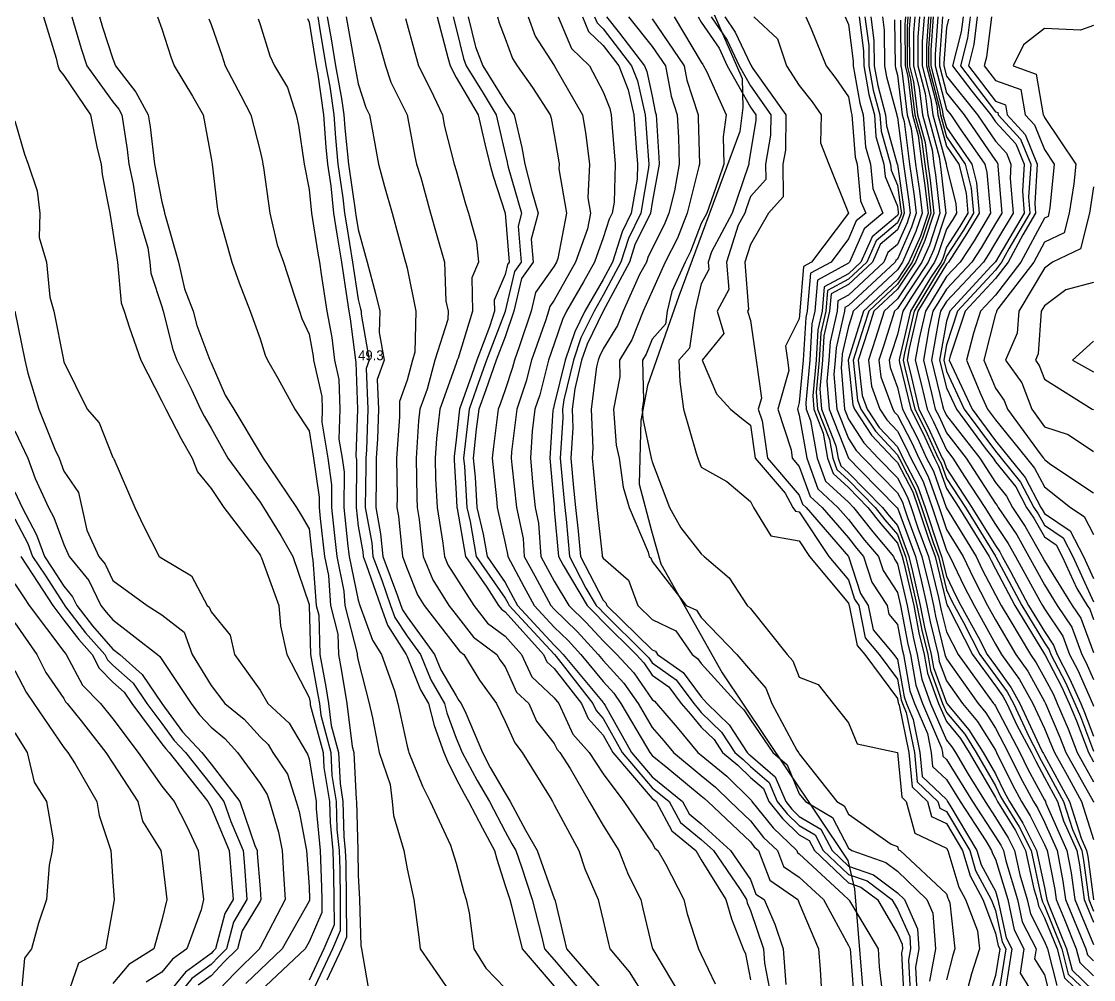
# Model space of a CAD drawing. Extents: x 0 to 335, y 0 to 561.
# Drawn here: x 225.7 to 335, y 271.9 to 369.5 of the extents above; entities that cross this region are included whole.
import ezdxf

# ---------------------------------------------------------------- set-up
doc = ezdxf.new("R2010")
doc.units = 0
for name, color, linetype in [('CONTOURS_MAJEURES', 3, 'CONTINUOUS'), ('CONTOURS_MINEURES', 8, 'CONTINUOUS'), ('PARCELLE', 4, 'CONTINUOUS'), ('POINTS_COTES', 7, 'CONTINUOUS')]:
    doc.layers.add(name, color=color, linetype=linetype)

msp = doc.modelspace()

# ---------------------------------------------------------------- linework, layer by layer
at = {"layer": 'CONTOURS_MAJEURES'}
for points in [[(230.791, 369.995), (231.765, 366.766), (232.338, 364.999), (234.999, 361.35), (235.591, 360.594), (235.913, 360.002), (236.465, 356.462), (236.632, 354.995), (237.045, 352.951), (237.5, 349.998), (238.555, 346.446), (238.776, 345.002), (238.88, 343.879), (240.002, 340.483), (240.09, 340.083), (240.124, 339.995), (241.105, 336.1), (241.513, 334.998), (243.003, 332), (243.94, 330.002), (244.303, 329.301), (245.005, 328.08), (246.728, 325.005), (249.997, 320.538), (250.366, 319.998), (252.135, 317.137), (253.343, 315.001), (255, 310.101), (255.007, 310.005), (255.01, 309.995), (255.133, 304.998), (255.899, 300.899), (256.049, 300.001), (256.195, 298.808), (257.221, 295.005), (257.337, 292.665), (257.769, 289.997), (257.848, 287.153), (258.059, 285.001), (258.124, 283.124), (258.163, 280.004), (258.186, 276.815), (257.393, 274.997), (255.118, 270.119)], [(255.879, 369.995), (256.068, 368.928), (256.71, 364.999), (257.102, 362.899), (257.512, 360.002), (257.68, 357.678), (257.948, 354.995), (258.456, 351.543), (258.609, 349.998), (258.805, 348.802), (259.419, 345.002), (260.003, 341.173), (260.249, 340.242), (260.309, 339.995), (260.301, 339.696), (261.136, 334.998), (260.835, 334.165), (260.997, 330.002), (260.844, 325.847), (260.784, 325.005), (260.796, 324.21), (260.733, 319.998), (261.385, 316.385), (261.52, 315.001), (262.435, 312.567), (263.32, 310.005), (263.764, 308.771), (264.995, 306.851), (266.354, 304.998), (267.404, 302.407), (268.821, 300.001), (269.055, 299.059), (269.998, 296.474), (270.616, 295.005), (272.144, 292.145), (273.39, 289.997), (275.001, 286.959), (275.688, 285.687), (276.076, 285.001), (276.669, 283.335), (277.765, 280.004), (278.692, 276.31), (279.017, 274.997), (280.004, 273.854), (283.309, 270.001)], [(269.687, 369.995), (269.998, 368.823), (270.749, 365.749), (271.039, 364.999), (272.768, 362.233), (274.085, 360.002), (275.001, 356.028), (275.195, 355.189), (275.232, 354.995), (275.309, 354.687), (276.68, 349.998), (276.332, 348.67), (276.636, 345.002), (275.96, 344.042), (275.01, 339.995), (275.001, 339.968), (273.101, 334.998), (272.283, 332.716), (271.333, 330.002), (271.177, 328.825), (270.762, 325.005), (270.857, 324.145), (271.103, 319.998), (271.427, 318.57), (272.058, 315.001), (275.001, 310.746), (275.26, 310.264), (275.4, 310.005), (280.004, 305.034), (280.022, 305.016), (280.04, 304.998), (280.214, 304.787), (283.94, 300.001), (284.273, 299.277), (284.996, 298.47), (286.93, 295.005), (289.999, 291.414), (291.739, 289.997), (292.886, 287.883), (295.002, 286.147), (296.249, 285.001), (298.961, 281.048), (299.606, 280.004), (299.696, 279.695), (300.005, 278.898), (301.348, 274.997), (301.459, 273.542), (302.112, 270.001)], [(284.125, 369.995), (284.384, 369.383), (284.996, 368.793), (287.898, 364.999), (288.489, 363.49), (289.271, 360.002), (289.601, 355.393), (289.636, 354.995), (289.623, 354.619), (288.839, 349.998), (287.58, 347.418), (286.805, 345.002), (284.996, 341.615), (284.063, 339.995), (282.732, 337.264), (281.957, 334.998), (280.973, 330.972), (280.849, 330.002), (280.892, 329.113), (280.595, 325.005), (280.982, 320.979), (281.077, 319.998), (281.206, 318.795), (281.553, 315.001), (283.232, 311.771), (284.286, 310.005), (284.645, 309.653), (284.996, 309.273), (289.326, 304.998), (289.646, 304.645), (289.999, 304.14), (292.424, 302.423), (294.228, 300.001), (294.586, 299.586), (295.002, 299.089), (297.075, 297.075), (298.417, 295.005), (299.287, 294.286), (300.005, 293.579), (301.936, 291.933), (302.751, 289.997), (303.749, 288.748), (304.997, 287.555), (306.61, 286.611), (307.445, 285.001), (310, 282.579), (311.914, 281.916), (314.446, 280.004), (315.003, 279.043), (316.259, 276.257), (316.353, 274.997), (316.146, 273.853), (316.35, 270.001)], [(296.017, 369.995), (297.636, 367.629), (298.857, 364.999), (300.005, 362.953), (302.097, 360.002), (302.071, 357.93), (301.563, 354.995), (301.569, 353.43), (300.005, 351.689), (299.577, 350.426), (299.426, 349.998), (298.775, 348.77), (297.569, 345.002), (297.797, 342.204), (296.618, 339.995), (297.284, 337.715), (295.082, 334.998), (296.559, 331.556), (297.983, 330.002), (299.091, 329.089), (300.005, 328.365), (300.497, 325.005), (303.545, 321.455), (304.353, 319.998), (304.596, 319.596), (304.997, 319.525), (308.023, 315.001), (310, 312.622), (310.64, 310.643), (311.059, 310.005), (311.711, 306.71), (313.144, 304.998), (315.003, 302.489), (315.378, 300.376), (315.515, 300.001), (315.904, 299.1), (316.729, 295.005), (317.017, 292.017), (319.135, 289.997), (319.32, 289.321), (319.996, 289), (322.375, 285.001), (322.981, 282.986), (324.579, 280.004), (324.999, 278.902), (325.694, 275.693), (326.051, 274.997), (325.308, 270.309)], [(311.692, 369.995), (312.08, 367.075), (312.1, 364.999), (312.54, 362.539), (313.221, 360.002), (313.348, 358.346), (314.305, 354.995), (314.367, 354.359), (315.003, 352.826), (315.364, 350.359), (315.405, 349.998), (315.305, 349.696), (315.003, 349.012), (312.822, 347.18), (311.867, 345.002), (310, 343.263), (307.885, 342.112), (307.706, 339.995), (307.201, 337.794), (307.037, 334.998), (306.729, 331.731), (306.868, 330.002), (308.084, 326.919), (308.416, 325.005), (308.837, 323.841), (310, 322.771), (312.739, 319.998), (313.734, 318.73), (315.003, 317.243), (315.835, 315.001), (316.099, 313.905), (316.999, 310.005), (317.483, 307.484), (318.089, 304.998), (318.377, 303.377), (319.607, 300.001), (319.996, 299.1), (321.867, 296.874), (323.035, 295.005), (324.999, 291.622), (325.531, 290.53), (325.818, 289.997), (327.429, 287.428), (328.626, 285.001), (329.622, 280.383), (329.738, 280.004), (329.785, 279.787), (330.002, 279.365), (331.77, 274.997), (332.425, 272.421), (334.957, 270.001)], [(316.058, 369.995), (315.984, 369.014), (316, 364.999), (316.347, 363.653), (316.791, 360.002), (317.466, 357.533), (317.795, 354.995), (318.076, 353.073), (318.425, 349.998), (317.577, 347.423), (316.507, 345.002), (315.003, 342.733), (312.083, 339.995), (311.576, 338.421), (310.489, 334.998), (310.93, 330.93), (311.274, 330.002), (312.753, 327.754), (315.003, 325.338), (315.116, 325.118), (315.168, 325.005), (316.828, 321.828), (317.475, 319.998), (318.693, 316.305), (319.177, 315.001), (319.996, 311.592), (320.509, 310.518), (320.774, 310.005), (321.734, 308.265), (323.41, 304.998), (324.999, 302.82), (326.179, 301.18), (326.825, 300.001), (328.437, 296.567), (329.257, 295.005), (329.501, 294.504), (330.002, 293.577), (331.932, 289.997), (332.845, 287.158), (333.798, 285.001), (333.993, 283.991), (334.514, 280.004), (335.005, 278.835)], [(318.423, 369.995), (318.182, 366.814), (318.189, 364.999), (319.301, 360.697), (319.386, 360.002), (319.996, 357.769), (321.928, 354.995), (322.54, 352.539), (322.756, 349.998), (321.731, 348.266), (319.996, 345.598), (319.848, 345.15), (319.783, 345.002), (319.361, 344.365), (316.712, 339.995), (315.709, 335.704), (315.587, 334.998), (315.775, 334.226), (316.78, 330.002), (317.871, 327.876), (319.174, 325.005), (319.457, 324.465), (319.996, 322.94), (321.933, 319.998), (324.999, 315.034), (325.012, 315.014), (325.019, 315.001), (325.044, 314.957), (327.676, 310.005), (330.002, 306.186), (330.475, 305.472), (330.652, 304.998), (332.149, 302.145), (333.102, 300.001), (333.67, 298.668), (335.005, 295.127)], [(322.425, 369.995), (322.161, 367.833), (321.422, 364.999), (324.999, 360.322), (325.234, 360.237), (325.274, 360.002), (327.548, 357.546), (328.598, 354.995), (328.385, 351.613), (328.523, 349.998), (326.363, 346.365), (325.627, 345.002), (324.999, 344.183), (321.124, 339.995), (319.996, 336.576), (319.723, 334.998), (319.996, 333.88), (321.817, 330.002), (324.999, 325.713), (325.572, 325.005), (327.567, 322.568), (328.905, 319.998), (329.347, 319.344), (330.002, 318.18), (331.902, 316.899), (332.879, 315.001), (335.005, 310.362)], [(335.005, 336.945), (332.86, 334.998), (335.005, 333.818)], [(225.003, 318.819), (226.322, 316.321), (226.809, 315.001), (228.073, 313.077), (229.996, 310.116), (230.045, 310.055), (230.069, 310.005), (232.215, 307.219), (234.173, 304.998), (234.458, 304.458), (234.999, 303.908), (237.058, 302.058), (238.467, 300.001), (240.002, 297.953), (241.244, 296.245), (242.403, 295.005), (245.005, 291.723), (246.321, 289.997), (247.021, 287.979), (248.276, 285.001), (248.403, 283.406), (248.664, 280.004), (247.288, 277.714), (246.579, 274.997), (245.786, 274.215), (245.005, 273.392), (243.048, 271.955), (241.438, 270.001)]]:
    msp.add_lwpolyline(points, dxfattribs=at)
at = {"layer": 'CONTOURS_MINEURES'}
for points in [[(227.918, 369.995), (229.205, 365.79), (229.395, 364.999), (229.554, 364.557), (229.996, 364.03), (232.721, 360.002), (233.403, 356.592), (233.812, 354.995), (233.916, 353.914), (234.684, 349.998), (234.999, 348.043), (235.462, 345.002), (235.848, 340.844), (236.128, 339.995), (236.686, 338.309), (237.835, 334.998), (240.002, 330.834), (240.392, 330.002), (241.965, 326.966), (243.092, 325.005), (243.628, 323.628), (245.005, 321.905), (246.325, 319.998), (249.997, 315.164), (250.059, 315.064), (250.094, 315.001), (250.144, 314.854), (251.904, 310.005), (252.073, 307.927), (252.723, 304.998), (255, 300.613), (255.096, 300.097), (255.112, 300.001), (255.128, 299.873), (256.441, 295.005), (256.517, 293.486), (257.082, 289.997), (257.141, 287.859), (257.422, 285.001), (257.507, 282.509), (257.539, 280.004), (257.558, 277.444), (256.49, 274.997), (255, 271.802)], [(233.634, 369.995), (233.95, 368.948), (234.999, 365.712), (235.247, 364.999), (237.334, 362.335), (238.603, 360.002), (238.792, 358.791), (239.224, 354.995), (240.002, 351.151), (240.221, 350.218), (240.248, 349.998), (240.343, 349.658), (241.696, 345.002), (242.294, 342.289), (243.194, 339.995), (243.558, 338.549), (244.87, 334.998), (245.005, 334.728), (246.449, 331.447), (247.319, 330.002), (249.997, 325.505), (250.303, 325.005), (250.955, 324.046), (253.724, 319.998), (254.211, 319.21), (255, 317.815), (255.307, 315.001), (255.388, 314.614), (255.739, 310.005), (255.987, 309.017), (256.086, 304.998), (256.702, 301.701), (256.986, 300.001), (257.261, 297.743), (258, 295.005), (258.157, 291.844), (258.457, 289.997), (258.554, 286.448), (258.696, 285.001), (258.74, 283.739), (258.786, 280.004), (258.815, 276.186), (258.296, 274.997), (256.808, 271.807)], [(239.552, 369.995), (240.002, 368.786), (240.913, 365.909), (241.259, 364.999), (243.096, 361.909), (244.185, 360.002), (245.005, 355.602), (245.11, 354.995), (245.617, 350.611), (245.718, 349.998), (246.011, 348.991), (247.14, 345.002), (247.889, 342.888), (248.981, 339.995), (249.997, 337.184), (250.521, 335.522), (250.758, 334.998), (251.816, 333.181), (253.541, 330.002), (255, 327.796), (255.451, 325.005), (256.03, 321.029), (256.021, 319.998), (256.141, 318.858), (256.563, 315.001), (256.971, 313.033), (257.201, 310.005), (257.941, 307.061), (257.992, 304.998), (258.308, 303.305), (258.86, 300.001), (259.395, 295.612), (259.559, 295.005), (259.798, 290.202), (259.831, 289.997), (259.967, 285.036), (259.971, 285.001), (259.972, 284.97), (260.003, 282.503), (260.141, 280.004), (260.296, 275.292), (260.34, 274.997), (261.043, 271.041)], [(244.791, 369.782), (245.005, 369.221), (246.114, 366.109), (246.452, 364.999), (248.03, 361.971), (249.07, 360.002), (249.997, 356.318), (250.254, 355.253), (250.292, 354.995), (250.36, 354.632), (250.984, 349.998), (251.755, 346.758), (252.387, 345.002), (253.565, 341.43), (254.039, 339.995), (254.269, 339.265), (255, 337.647), (255.417, 335.414), (255.468, 334.998), (256.309, 331.309), (256.351, 330.002), (256.311, 328.692), (256.908, 325.005), (257.301, 322.301), (257.281, 319.998), (257.551, 317.45), (257.818, 315.001), (258.554, 311.452), (258.664, 310.005), (259.895, 305.105), (259.898, 304.998), (259.914, 304.909), (260.003, 304.38), (261.135, 300.001), (261.456, 298.547), (262.147, 295.005), (263.263, 291.735), (263.483, 289.997), (263.595, 288.596), (264.661, 285.001), (264.995, 283.16), (265.67, 280.004), (266.184, 276.187), (266.344, 274.997), (269.283, 270.714)], [(249.812, 369.81), (249.997, 369.202), (251.009, 366.009), (251.478, 364.999), (252.803, 362.805), (253.675, 360.002), (253.933, 358.934), (254.514, 354.995), (255, 352.383), (255.236, 349.998), (255.908, 345.909), (256.054, 345.002), (256.244, 343.757), (256.81, 339.995), (257.312, 337.307), (257.597, 334.998), (258.043, 333.041), (258.141, 330.002), (258.048, 326.957), (258.364, 325.005), (258.572, 323.574), (258.541, 319.998), (258.96, 316.043), (259.074, 315.001), (260.003, 310.52), (260.181, 310.005), (261.457, 306.456), (262.391, 304.998), (263.703, 301.294), (264.037, 300.001), (264.995, 295.662), (265.126, 295.136), (265.174, 295.005), (266.57, 291.573), (267.345, 289.997), (269.426, 285.572), (269.602, 285.001), (269.998, 283.711), (270.773, 280.778), (271.021, 280.004), (271.344, 278.657), (271.794, 274.997), (273.028, 273.027), (275.001, 270.968)], [(254.828, 369.823), (255, 369.453), (255.727, 364.999), (255.894, 364.106), (256.474, 360.002), (256.713, 356.709), (256.884, 354.995), (257.208, 352.789), (257.484, 349.998), (257.839, 347.838), (258.298, 345.002), (258.891, 341.107), (259.058, 339.995), (259.207, 339.2), (259.726, 334.998), (259.777, 334.773), (259.931, 330.002), (259.786, 325.222), (259.821, 325.005), (259.844, 324.846), (259.801, 319.998), (260.003, 318.094), (260.476, 315.475), (260.522, 315.001), (260.835, 314.169), (262.274, 310.005), (262.995, 307.999), (264.919, 304.998), (264.995, 304.783), (266.374, 301.379), (267.186, 300.001), (267.745, 297.751), (268.747, 295.005), (269.109, 294.115), (269.998, 292.308), (270.803, 290.803), (271.27, 289.997), (272.702, 287.297), (273.915, 285.001), (274.142, 284.143), (275.001, 281.462), (275.481, 280.004), (275.642, 279.363), (276.722, 274.997), (280.004, 271.197)], [(256.845, 369.995), (257.243, 367.755), (257.693, 364.999), (258.311, 361.692), (258.55, 360.002), (258.648, 358.646), (259.013, 354.995), (259.703, 350.297), (259.733, 349.998), (259.771, 349.767), (260.003, 348.333), (260.939, 345.002), (261.79, 341.787), (262.222, 339.995), (262.164, 337.832), (262.667, 334.998), (261.959, 333.04), (262.077, 330.002), (261.966, 326.97), (261.827, 325.005), (261.854, 323.149), (261.806, 319.998), (262.294, 317.295), (262.519, 315.001), (264.035, 310.966), (264.367, 310.005), (264.533, 309.542), (264.995, 308.822), (267.8, 304.998), (268.433, 303.435), (269.998, 300.778), (270.29, 300.293), (270.502, 300.001), (270.991, 299.009), (272.674, 295.005), (273.485, 293.488), (275.001, 290.874), (275.519, 289.997), (277.089, 287.086), (278.27, 285.001), (280.004, 280.128), (280.035, 280.035), (280.048, 280.004), (281.02, 276.016), (281.263, 274.997), (284.996, 270.667)], [(258.776, 369.995), (259.592, 365.409), (259.659, 364.999), (260.003, 363.158), (260.773, 360.773), (261.155, 360.002), (261.436, 358.565), (262.089, 354.995), (262.706, 352.704), (263.476, 349.998), (264.778, 345.219), (264.839, 345.002), (264.872, 344.878), (264.995, 344.366), (265.897, 339.995), (265.801, 335.803), (265.546, 334.998), (264.995, 332.966), (264.208, 330.789), (264.239, 330.002), (264.21, 329.216), (263.911, 325.005), (263.969, 321.027), (263.954, 319.998), (264.113, 319.115), (264.516, 315.001), (264.995, 313.726), (266.071, 311.08), (266.75, 310.005), (269.998, 305.78), (270.341, 305.34), (270.801, 304.998), (272.379, 302.379), (274.101, 300.001), (275.001, 298.178), (275.973, 295.975), (276.742, 295.005), (279.583, 290.419), (279.831, 289.997), (279.892, 289.885), (280.004, 289.687), (282.51, 285.001), (283.136, 283.139), (284.486, 280.004), (284.586, 279.593), (284.996, 277.872), (285.54, 275.542), (285.671, 274.997), (287.657, 272.657), (289.312, 270.001)], [(261.277, 369.995), (262.182, 367.18), (262.805, 364.999), (263.339, 363.342), (264.995, 360.002), (265.773, 355.773), (265.973, 354.995), (266.382, 353.61), (267.399, 349.998), (267.951, 347.954), (268.822, 345.002), (268.964, 341.029), (269.178, 339.995), (269.159, 339.156), (267.841, 334.998), (267.04, 332.044), (266.309, 330.002), (266.175, 328.823), (265.924, 325.005), (265.978, 320.982), (266.036, 319.998), (266.24, 318.755), (266.637, 315.001), (267.608, 312.614), (269.258, 310.005), (269.998, 309.043), (271.768, 306.769), (274.148, 304.998), (274.468, 304.466), (275.001, 303.73), (276.163, 301.161), (277.414, 300.001), (278.206, 298.206), (280.004, 295.938), (280.298, 295.299), (280.562, 295.005), (281.639, 293.365), (283.581, 289.997), (284.996, 287.563), (286.597, 285.001), (287.548, 282.553), (288.83, 280.004), (289.051, 279.056), (289.999, 275.088), (290.017, 275.015), (290.023, 274.997), (290.045, 274.951), (293.016, 270.001)], [(264.823, 369.823), (264.995, 369.222), (266.145, 364.999), (267.395, 362.602), (268.607, 360.002), (268.824, 358.827), (269.806, 354.995), (269.998, 354.346), (270.945, 350.944), (271.253, 349.998), (272.067, 347.068), (272.296, 345.002), (271.601, 343.397), (271.669, 339.995), (270.191, 335.191), (270.117, 334.998), (270.086, 334.91), (269.998, 334.659), (268.33, 330.002), (267.991, 327.009), (267.859, 325.005), (267.888, 322.893), (268.057, 319.998), (268.657, 316.341), (268.799, 315.001), (269.145, 314.149), (269.998, 312.801), (271.788, 310.005), (273.195, 308.198), (275.001, 306.854), (276.676, 304.998), (277.712, 302.708), (280.004, 300.583), (280.457, 300.001), (281.888, 296.89), (283.578, 295.005), (284.996, 292.846), (287.099, 289.997), (289.999, 285.747), (290.262, 285.263), (290.581, 285.001), (291.351, 283.65), (293.217, 280.004), (293.565, 278.566), (294.72, 274.997), (295.002, 274.42), (296.418, 271.415)], [(268.052, 369.995), (269.153, 365.842), (269.383, 364.999), (269.998, 363.819), (272.252, 360.002), (272.928, 357.069), (273.43, 354.995), (273.771, 353.767), (275.001, 349.998), (275.416, 345.002), (275.244, 344.758), (275.001, 343.722), (273.875, 341.121), (273.898, 339.995), (273.408, 338.404), (272.107, 334.998), (271.551, 333.447), (270.344, 330.002), (270.304, 329.697), (269.998, 326.879), (269.807, 325.196), (269.795, 325.005), (269.797, 324.805), (269.998, 321.379), (270.08, 319.998), (270.104, 319.892), (270.968, 315.001), (273.134, 311.87), (274.328, 310.005), (274.623, 309.626), (275.001, 309.345), (278.925, 304.998), (279.261, 304.255), (280.004, 303.566), (282.779, 300.001), (283.478, 298.482), (284.996, 296.788), (285.991, 295.005), (289.999, 290.316), (290.39, 289.997), (292.011, 287.01), (294.459, 285.001), (295.002, 284.049), (297.504, 280.004), (298.066, 278.063), (299.258, 274.997), (299.497, 274.49), (300.005, 271.826)], [(271.219, 369.995), (271.96, 366.959), (272.718, 364.999), (275.001, 361.345), (275.558, 360.559), (275.921, 360.002), (276.689, 356.684), (277.013, 354.995), (277.68, 352.319), (278.359, 349.998), (277.662, 347.341), (277.856, 345.002), (276.676, 343.326), (275.894, 339.995), (275.001, 337.366), (274.096, 334.998), (273.016, 331.984), (272.322, 330.002), (272.05, 327.953), (271.73, 325.005), (271.945, 323.057), (272.126, 319.998), (272.751, 317.248), (273.148, 315.001), (275.001, 312.322), (275.811, 310.814), (276.25, 310.005), (280.004, 305.951), (280.485, 305.48), (280.931, 304.998), (284.996, 300.098), (285.042, 300.047), (285.074, 300.001), (285.187, 299.811), (287.868, 295.005), (289.999, 292.512), (293.087, 289.997), (293.76, 288.757), (295.002, 287.738), (297.98, 285.001), (300.005, 282.048), (300.576, 280.576), (301.4, 280.004), (302.486, 277.516), (303.353, 274.997), (303.63, 271.369)], [(274.232, 369.995), (274.383, 369.378), (275.001, 367.779), (275.74, 365.737), (276.218, 364.999), (277.787, 362.784), (279.599, 360.002), (279.675, 359.673), (280.004, 357.962), (280.445, 355.437), (280.499, 354.995), (280.477, 354.522), (281.252, 349.998), (280.367, 345.365), (280.237, 345.002), (280.004, 344.586), (278.107, 341.893), (277.662, 339.995), (276.459, 336.454), (275.946, 334.998), (275.756, 334.244), (275.001, 331.972), (274.481, 330.521), (274.299, 330.002), (273.796, 326.209), (273.666, 325.005), (274.12, 320.88), (274.172, 319.998), (275.001, 316.352), (275.238, 315.239), (275.255, 315.001), (276.913, 311.914), (277.948, 310.005), (280.004, 307.786), (281.409, 306.407), (282.714, 304.998), (284.996, 302.247), (286.065, 301.069), (286.812, 300.001), (289.427, 295.576), (289.746, 295.005), (289.999, 294.708), (291.588, 293.414), (295.002, 290.596), (295.33, 290.325), (295.663, 289.997), (300.005, 285.895), (300.402, 285.398), (300.818, 285.001), (301.987, 281.987), (304.842, 280.004), (304.997, 279.65), (306.939, 274.997), (307.113, 272.884), (307.297, 270.001)], [(277.345, 369.995), (278.051, 368.045), (280.004, 365.028), (280.013, 365.007), (280.022, 364.999), (280.042, 364.961), (282.889, 360.002), (283.203, 358.204), (283.59, 354.995), (283.431, 351.565), (283.699, 349.998), (283.393, 348.393), (282.175, 345.002), (280.004, 341.121), (279.539, 340.46), (279.429, 339.995), (279.134, 339.126), (277.68, 334.998), (277.142, 332.86), (276.192, 330.002), (275.654, 325.657), (275.612, 325.005), (275.669, 324.336), (276.144, 319.998), (276.822, 316.82), (276.948, 315.001), (278.015, 313.015), (279.647, 310.005), (280.004, 309.62), (282.334, 307.334), (284.497, 304.998), (284.996, 304.396), (287.088, 302.091), (288.549, 300.001), (289.999, 297.547), (291.178, 296.182), (292.163, 295.005), (295.002, 292.661), (296.461, 291.457), (297.942, 289.997), (300.005, 288.048), (301.358, 286.355), (302.775, 285.001), (303.397, 283.399), (304.997, 282.287), (307.46, 280.004), (310, 275.329), (310.198, 274.997), (310.515, 270.515)], [(280.39, 369.995), (281.761, 366.757), (283.588, 364.999), (284.996, 362.35), (285.657, 360.662), (285.805, 360.002), (285.867, 359.13), (286.233, 354.995), (286.1, 351.101), (285.913, 349.998), (285.613, 349.383), (284.996, 347.46), (284.114, 345.002), (282.986, 342.986), (281.264, 339.995), (280.851, 339.147), (280.004, 336.672), (279.414, 334.998), (278.528, 331.476), (278.038, 330.002), (277.761, 327.761), (277.581, 325.005), (277.826, 322.178), (278.064, 319.998), (278.405, 318.401), (278.641, 315.001), (279.117, 314.115), (280.004, 312.48), (281.481, 310.005), (283.258, 308.262), (284.996, 306.384), (286.401, 304.998), (288.112, 303.112), (289.999, 300.411), (290.24, 300.241), (290.418, 300.001), (292.542, 297.544), (294.664, 295.005), (295.002, 294.726), (297.591, 292.589), (300.005, 290.211), (300.12, 290.113), (300.169, 289.997), (302.315, 287.312), (304.733, 285.001), (304.807, 284.81), (304.997, 284.678), (309.5, 280.504), (310, 280.03), (310.019, 280.023), (310.044, 280.004), (310.105, 279.899), (313.025, 274.997), (313.155, 273.151), (313.517, 270.001)], [(282.88, 369.995), (283.51, 368.508), (284.996, 367.076), (286.585, 364.999), (287.545, 362.548), (288.116, 360.002), (288.356, 356.639), (288.502, 354.995), (288.449, 353.447), (287.863, 349.998), (286.924, 348.073), (285.94, 345.002), (284.996, 343.236), (283.13, 339.995), (282.105, 337.892), (281.115, 334.998), (280.004, 330.45), (279.914, 330.092), (279.884, 330.002), (279.867, 329.865), (279.551, 325.005), (279.982, 320.019), (279.985, 319.998), (279.988, 319.982), (280.004, 319.754), (280.439, 315.001), (280.91, 314.095), (283.351, 310.005), (284.183, 309.189), (284.996, 308.31), (288.351, 304.998), (289.135, 304.134), (289.999, 302.897), (291.696, 301.696), (292.958, 300.001), (293.905, 298.905), (295.002, 297.593), (296.316, 296.316), (297.166, 295.005), (298.722, 293.72), (300.005, 292.456), (301.33, 291.327), (301.89, 289.997), (303.271, 288.27), (304.997, 286.62), (306.019, 286.021), (306.549, 285.001), (310, 281.729), (311.283, 281.285), (312.979, 280.004), (315.003, 276.514), (315.474, 275.469), (315.509, 274.997), (315.432, 274.568), (315.673, 270.001)], [(285.333, 369.995), (286.664, 368.33), (289.211, 364.999), (289.433, 364.433), (289.999, 361.908), (290.299, 360.301), (290.395, 360.002), (290.681, 355.677), (290.698, 354.995), (289.999, 351.09), (289.814, 349.998), (288.235, 346.763), (287.671, 345.002), (284.996, 339.995), (283.359, 336.636), (282.799, 334.998), (282.088, 332.087), (281.82, 330.002), (281.913, 328.091), (281.69, 325.005), (281.981, 321.981), (282.172, 319.998), (282.433, 317.567), (282.667, 315.001), (284.996, 310.52), (285.271, 310.279), (285.376, 310.005), (289.999, 305.478), (290.323, 305.322), (290.543, 304.998), (293.152, 303.15), (295.002, 300.666), (295.603, 300.001), (297.834, 297.833), (299.667, 295.005), (299.853, 294.852), (300.005, 294.702), (302.541, 292.54), (303.612, 289.997), (304.228, 289.227), (304.997, 288.491), (307.201, 287.201), (308.342, 285.001), (310, 283.429), (312.546, 282.547), (315.003, 280.691), (315.71, 280.004), (317.044, 277.044), (317.196, 274.997), (316.86, 273.139), (317.026, 270.001)], [(287.582, 369.995), (289.999, 366.969), (291.344, 364.999), (291.918, 361.918), (292.533, 360.002), (292.686, 357.684), (292.752, 354.995), (292.263, 352.259), (291.686, 349.998), (291.218, 348.781), (289.999, 346.381), (289.547, 345.454), (289.402, 345.002), (288.716, 343.718), (287.034, 339.995), (286.461, 338.531), (284.996, 336.166), (284.614, 335.381), (284.483, 334.998), (284.316, 334.318), (283.763, 330.002), (283.955, 326.047), (283.88, 325.005), (283.978, 323.984), (284.361, 319.998), (284.886, 315.112), (284.896, 315.001), (284.996, 314.808), (287.561, 312.566), (288.543, 310.005), (289.999, 308.579), (292.412, 307.412), (294.054, 304.998), (294.609, 304.605), (295.002, 304.077), (298.681, 300.001), (299.352, 299.349), (300.005, 298.342), (302.284, 295.005), (303.751, 293.754), (304.997, 290.794), (305.621, 289.997), (308.382, 288.381), (310, 285.26), (310.368, 285.001), (313.81, 283.809), (315.003, 282.907), (317.99, 280.004), (318.614, 278.619), (318.883, 274.997), (318.289, 271.709)], [(289.999, 369.784), (293.264, 364.999), (293.537, 363.535), (294.671, 360.002), (294.691, 359.691), (294.807, 354.995), (294.765, 354.757), (293.549, 349.998), (292.565, 347.436), (291.329, 345.002), (289.999, 342.047), (289.072, 339.995), (287.926, 337.068), (286.644, 334.998), (286.688, 333.308), (286.055, 330.002), (286.321, 326.329), (286.609, 325.005), (287.038, 322.041), (287.637, 319.998), (289.58, 315.42), (289.68, 315.001), (289.85, 314.853), (289.999, 314.465), (293.463, 310.005), (294.501, 309.503), (295.002, 308.766), (298.636, 304.998), (300.005, 303.371), (301.577, 301.575), (302.203, 300.001), (304.748, 295.255), (304.918, 295.005), (304.961, 294.968), (304.997, 294.882), (308.818, 289.997), (309.563, 289.561), (310, 288.718), (314.356, 285.647), (315.003, 285.434), (315.096, 285.094), (315.292, 285.001), (319.996, 280.595), (320.132, 280.141), (320.206, 280.004), (320.335, 279.665), (320.85, 274.997), (320.642, 274.351), (319.996, 271.822)], [(292.246, 369.995), (295.002, 365.385), (295.159, 365.155), (295.232, 364.999), (295.524, 364.477), (297.549, 360.002), (297.221, 357.781), (297.306, 354.995), (296.724, 353.275), (295.568, 349.998), (295.002, 348.931), (293.911, 346.091), (293.358, 345.002), (292.011, 342.009), (291.527, 339.995), (291.336, 338.66), (289.999, 337.158), (289.391, 335.605), (289.015, 334.998), (289.123, 330.877), (288.955, 330.002), (289.026, 329.029), (289.9, 325.005), (289.913, 324.919), (289.999, 324.625), (291.772, 319.998), (292.923, 317.921), (295.002, 315.251), (295.285, 315.001), (297.829, 312.828), (299.696, 310.005), (300.005, 309.682), (303.756, 304.998), (304.335, 304.335), (304.997, 302.669), (306.935, 301.936), (308.437, 300.001), (310, 298.018), (310.893, 295.896), (315.003, 295.005), (315.444, 290.439), (315.907, 289.997), (316.786, 286.785), (319.996, 285.263), (320.151, 285.001), (321.272, 281.279), (321.955, 280.004), (323.161, 276.836), (323.365, 274.997), (322.545, 272.451), (321.918, 270.001)], [(294.674, 369.995), (295.002, 369.447), (296.81, 366.804), (297.649, 364.999), (300.005, 360.799), (300.57, 360.002), (300.563, 359.443), (300.005, 356.221), (299.848, 355.153), (299.852, 354.995), (298.626, 351.376), (298.14, 349.998), (296.041, 346.039), (295.709, 345.002), (295.772, 344.232), (295.002, 342.789), (294.33, 339.995), (293.788, 336.21), (292.709, 334.998), (292.82, 332.819), (293.201, 330.002), (294.477, 325.529), (294.643, 325.005), (295.002, 324.089), (297.621, 322.619), (300.005, 320.578), (300.327, 319.998), (302.087, 317.085), (304.997, 316.568), (306.045, 315.001), (310, 310.243), (310.059, 310.063), (310.097, 310.005), (310.908, 305.906), (311.668, 304.998), (315.003, 300.499), (315.078, 300.076), (315.106, 300.001), (315.184, 299.821), (316.154, 295.005), (316.493, 291.491), (318.059, 289.997), (318.475, 288.476), (319.996, 287.754), (321.634, 285.001), (322.412, 282.417), (323.704, 280.004), (324.999, 276.605), (325.285, 275.284), (325.432, 274.997), (324.999, 272.265), (324.447, 270.552)], [(297.406, 369.995), (298.461, 368.453), (300.005, 365.129), (300.072, 365.066), (300.095, 364.999), (300.268, 364.736), (303.623, 360.002), (303.58, 356.417), (303.333, 354.995), (303.345, 351.652), (301.86, 349.998), (300.005, 346.803), (299.429, 345.002), (299.823, 340.177), (299.726, 339.995), (300.005, 339.038), (300.609, 334.998), (301.138, 331.135), (300.812, 330.002), (301.202, 328.804), (301.758, 325.005), (304.997, 321.231), (305.325, 320.326), (305.682, 319.998), (310, 315.001), (311.221, 311.224), (312.021, 310.005), (312.514, 307.513), (314.62, 304.998), (315.003, 304.48), (315.678, 300.676), (315.924, 300.001), (316.624, 298.379), (317.304, 295.005), (317.541, 292.543), (319.996, 290.202), (320.123, 289.997), (320.361, 289.633), (323.116, 285.001), (323.551, 283.555), (324.999, 280.854), (325.258, 280.004), (326.103, 276.102), (326.67, 274.997), (326.043, 271.044)], [(300.368, 369.995), (302.764, 367.759), (303.687, 364.999), (304.997, 363.006), (306.32, 361.323), (307.217, 360.002), (307.171, 357.17), (307.994, 354.995), (310, 349.998), (306.248, 345.002), (305.438, 344.561), (305.051, 339.995), (305.041, 339.951), (304.997, 339.217), (303.576, 336.42), (303.789, 334.998), (303.935, 333.934), (302.805, 330.002), (304.156, 325.848), (304.279, 325.005), (304.997, 324.168), (306.106, 321.107), (307.312, 319.998), (310, 316.887), (310.83, 315.83), (311.537, 315.001), (312.383, 312.384), (313.945, 310.005), (314.12, 309.121), (315.003, 308.065), (315.497, 305.493), (315.618, 304.998), (316.278, 301.276), (316.743, 300.001), (318.065, 296.937), (318.454, 295.005), (318.59, 293.595), (319.996, 292.255), (321.396, 289.997), (324.013, 285.986), (324.598, 285.001), (324.691, 284.694), (324.999, 284.119), (326.253, 280.004), (326.921, 276.921), (327.909, 274.997), (327.515, 272.513), (329.073, 270.001)], [(305.675, 369.995), (306.212, 368.782), (307.724, 364.999), (308.726, 363.726), (310, 361.846), (310.281, 360.282), (310.356, 360.002), (310.687, 355.682), (310.883, 354.995), (311.248, 351.244), (311.765, 349.998), (310.807, 349.193), (310, 347.355), (308.233, 345.002), (306.137, 343.861), (305.809, 339.995), (305.658, 339.335), (305.403, 334.998), (304.997, 330.696), (304.798, 330.002), (304.997, 329.389), (305.758, 325.005), (306.886, 321.888), (308.941, 319.998), (310, 318.772), (311.66, 316.659), (313.074, 315.001), (313.545, 313.545), (315.003, 311.324), (315.308, 310.005), (316.064, 306.062), (316.324, 304.998), (316.877, 301.877), (317.561, 300.001), (319.506, 295.495), (319.605, 295.005), (319.639, 294.647), (319.996, 294.307), (322.669, 289.997), (324.999, 286.426), (325.548, 285.549), (325.818, 285.001), (326.044, 283.957), (327.249, 280.004), (327.739, 277.74), (329.147, 274.997), (328.986, 273.983), (330.002, 272.345), (330.477, 270.475)], [(309.662, 369.995), (310, 369.23), (310.497, 365.494), (310.501, 364.999), (311.185, 361.185), (311.502, 360.002), (311.751, 356.747), (312.252, 354.995), (312.496, 352.49), (313.53, 349.998), (311.613, 348.388), (310.128, 345.002), (310, 344.883), (306.836, 343.161), (306.568, 339.995), (306.275, 338.718), (306.056, 334.998), (305.647, 330.65), (305.699, 330.002), (306.155, 328.846), (306.821, 325.005), (307.667, 322.67), (310, 320.523), (310.518, 319.998), (312.489, 317.487), (314.611, 315.001), (314.707, 314.705), (315.003, 314.254), (315.984, 310.005), (316.632, 306.631), (317.03, 304.998), (317.477, 302.477), (318.379, 300.001), (319.996, 296.256), (320.567, 295.576), (320.924, 295.005), (322.212, 292.787), (323.942, 289.997), (324.999, 288.377), (326.3, 286.301), (326.941, 285.001), (327.475, 282.528), (328.244, 280.004), (328.558, 278.559), (330.002, 275.745), (330.305, 274.997), (331.256, 271.254)], [(311.094, 369.995), (311.552, 366.548), (311.567, 364.999), (312.088, 362.087), (312.648, 360.002), (312.816, 357.813), (313.621, 354.995), (313.743, 353.736), (315.003, 350.7), (315.093, 350.088), (315.103, 349.998), (315.078, 349.923), (315.003, 349.754), (312.419, 347.583), (311.287, 345.002), (310, 343.803), (307.536, 342.461), (307.326, 339.995), (306.892, 338.102), (306.71, 334.998), (306.368, 331.371), (306.478, 330.002), (307.441, 327.561), (307.884, 325.005), (308.447, 323.451), (310, 322.022), (311.999, 319.998), (313.319, 318.316), (315.003, 316.343), (315.501, 315.001), (315.659, 314.345), (316.661, 310.005), (317.199, 307.2), (317.736, 304.998), (318.077, 303.077), (319.198, 300.001), (319.996, 298.152), (321.434, 296.441), (322.332, 295.005), (324.999, 290.41), (325.134, 290.132), (325.207, 289.997), (327.053, 287.052), (328.064, 285.001), (328.907, 281.098), (329.24, 280.004), (329.376, 279.378), (330.002, 278.158), (331.282, 274.997), (332.036, 272.032), (334.16, 270.001)], [(312.29, 369.995), (312.607, 367.602), (312.632, 364.999), (312.992, 362.99), (313.794, 360.002), (313.88, 358.878), (314.99, 354.995), (314.991, 354.982), (315.003, 354.952), (315.635, 350.631), (315.707, 349.998), (315.533, 349.469), (315.003, 348.271), (313.226, 346.777), (312.447, 345.002), (310, 342.722), (308.235, 341.762), (308.085, 339.995), (307.51, 337.486), (307.363, 334.998), (307.09, 332.091), (307.257, 330.002), (308.727, 326.277), (308.948, 325.005), (309.228, 324.232), (310, 323.521), (313.479, 319.998), (314.149, 319.144), (315.003, 318.143), (316.17, 315.001), (316.538, 313.465), (317.337, 310.005), (317.766, 307.769), (318.442, 304.998), (318.676, 303.677), (319.996, 300.057), (320.035, 300.001), (322.3, 297.306), (323.739, 295.005), (324.999, 292.834), (325.928, 290.927), (326.43, 289.997), (327.805, 287.803), (329.187, 285.001), (330.002, 281.228), (330.2, 280.202), (330.226, 280.004), (330.388, 279.618), (332.259, 274.997), (332.815, 272.81), (335.005, 270.717)], [(313.485, 369.995), (313.663, 368.656), (313.698, 364.999), (313.896, 363.893), (314.94, 360.002), (314.945, 359.944), (315.003, 359.739), (315.619, 354.995), (316.178, 351.174), (316.311, 349.998), (315.987, 349.014), (315.003, 346.789), (314.032, 345.972), (313.606, 345.002), (310, 341.642), (308.934, 341.062), (308.844, 339.995), (308.127, 336.869), (308.017, 334.998), (307.811, 332.811), (308.037, 330.002), (310, 325.025), (310.008, 325.013), (310.016, 325.005), (311.251, 323.753), (314.959, 319.998), (314.979, 319.973), (315.003, 319.944), (316.838, 315.001), (317.418, 312.585), (318.014, 310.005), (318.333, 308.338), (319.148, 304.998), (319.276, 304.277), (319.996, 302.303), (321.629, 300.001), (323.166, 298.171), (324.999, 295.241), (325.123, 295.005), (326.722, 291.722), (327.653, 289.997), (328.557, 288.555), (330.002, 285.627), (330.278, 285.001), (331.043, 281.044), (331.179, 280.004), (332.031, 277.974), (333.236, 274.997), (333.594, 273.588), (335.005, 272.24)], [(314.718, 369.71), (314.764, 364.999), (314.8, 364.796), (315.003, 364.038), (315.494, 360.002), (315.679, 359.325), (316.241, 354.995), (316.72, 351.716), (316.915, 349.998), (316.441, 348.559), (315.003, 345.306), (314.838, 345.167), (314.766, 345.002), (310, 340.562), (309.633, 340.362), (309.602, 339.995), (308.744, 336.253), (308.67, 334.998), (308.532, 333.532), (308.816, 330.002), (310, 327), (310.792, 325.796), (311.529, 325.005), (315.003, 321.485), (315.513, 320.509), (315.694, 319.998), (316.035, 318.966), (317.506, 315.001), (318.298, 311.704), (318.69, 310.005), (318.901, 308.907), (319.854, 304.998), (319.876, 304.878), (319.996, 304.548), (323.222, 300.001), (324.033, 299.036), (324.999, 297.492), (326.304, 295.005), (327.516, 292.517), (328.876, 289.997), (329.309, 289.306), (330.002, 287.903), (331.284, 285.001), (331.886, 281.886), (332.131, 280.004), (333.674, 276.329), (334.213, 274.997), (334.373, 274.367), (335.005, 273.763)], [(315.324, 369.674), (315.343, 364.999), (315.461, 364.54), (316.013, 360.002), (316.394, 358.608), (316.862, 354.995), (317.262, 352.259), (317.519, 349.998), (316.895, 348.105), (315.524, 345.002), (315.003, 344.216), (310.501, 339.995), (310.379, 339.616), (310, 338.423), (309.362, 335.636), (309.324, 334.998), (309.254, 334.252), (309.595, 330.002), (310, 328.975), (311.577, 326.579), (313.043, 325.005), (315.003, 323.019), (316.039, 321.037), (316.406, 319.998), (317.098, 317.901), (318.175, 315.001), (319.178, 310.824), (319.367, 310.005), (319.468, 309.476), (319.996, 307.313), (321.183, 304.998), (324.37, 300.629), (324.815, 300.001), (324.899, 299.902), (324.999, 299.742), (327.485, 295.005), (328.31, 293.312), (330.002, 290.179), (330.099, 289.997), (330.146, 289.853), (332.289, 285.001), (332.729, 282.728), (333.084, 280.004), (335.005, 275.428)], [(315.822, 369.995), (315.764, 369.234), (315.781, 364.999), (316.052, 363.949), (316.532, 360.002), (317.108, 357.891), (317.484, 354.995), (317.805, 352.802), (318.123, 349.998), (317.35, 347.65), (316.179, 345.002), (315.003, 343.227), (311.556, 339.995), (311.177, 338.819), (310, 335.114), (309.979, 335.02), (309.978, 334.998), (309.975, 334.973), (310, 334.659), (310.456, 330.456), (310.624, 330.002), (312.361, 327.363), (314.557, 325.005), (315.003, 324.553), (316.565, 321.564), (317.119, 319.998), (318.161, 316.837), (318.843, 315.001), (319.996, 310.2), (320.059, 310.068), (320.091, 310.005), (320.209, 309.791), (322.668, 304.998), (324.999, 301.802), (325.753, 300.754), (326.165, 300.001), (327.196, 297.807), (328.667, 295.005), (329.104, 294.107), (330.002, 292.444), (331.321, 289.997), (331.945, 288.056), (333.295, 285.001), (333.572, 283.57), (334.037, 280.004), (335.005, 277.699)], [(316.295, 369.995), (316.204, 368.794), (316.219, 364.999), (316.643, 363.358), (317.051, 360.002), (317.823, 357.174), (318.106, 354.995), (318.347, 353.345), (318.727, 349.998), (317.804, 347.196), (316.835, 345.002), (315.003, 342.239), (312.61, 339.995), (311.975, 338.022), (311.015, 334.998), (311.404, 331.404), (311.924, 330.002), (313.145, 328.146), (315.003, 326.151), (315.392, 325.394), (315.568, 325.005), (317.091, 322.092), (317.831, 319.998), (319.225, 315.773), (319.511, 315.001), (319.996, 312.983), (320.959, 310.967), (321.456, 310.005), (323.26, 306.738), (324.152, 304.998), (324.999, 303.837), (326.605, 301.606), (327.484, 300.001), (329.679, 295.327), (329.848, 295.005), (329.898, 294.901), (330.002, 294.71), (332.543, 289.997), (333.745, 286.259), (334.301, 285.001), (334.415, 284.412), (334.99, 280.004), (335.005, 279.97)], [(316.768, 369.995), (316.643, 368.354), (316.657, 364.999), (317.234, 362.767), (317.57, 360.002), (318.538, 356.457), (318.727, 354.995), (318.889, 353.887), (319.331, 349.998), (318.258, 346.741), (317.49, 345.002), (315.003, 341.25), (313.664, 339.995), (312.773, 337.225), (312.066, 334.998), (312.353, 332.351), (313.223, 330.002), (313.929, 328.929), (315.003, 327.776), (315.943, 325.946), (316.37, 325.005), (317.617, 322.619), (318.543, 319.998), (319.996, 315.595), (320.362, 315.001), (321.86, 311.867), (322.821, 310.005), (324.999, 306.061), (325.629, 304.998), (327.458, 302.457), (328.802, 300.001), (330.002, 297.447), (330.732, 295.734), (331.007, 295.005), (332.311, 292.694), (333.765, 289.997), (335.005, 286.141)], [(317.241, 369.995), (317.083, 367.914), (317.094, 364.999), (317.824, 362.175), (318.089, 360.002), (319.252, 355.74), (319.349, 354.995), (319.432, 354.43), (319.935, 349.998), (318.712, 346.286), (318.145, 345.002), (315.003, 340.261), (314.719, 339.995), (313.571, 336.428), (313.117, 334.998), (313.301, 333.298), (314.523, 330.002), (314.713, 329.712), (315.003, 329.4), (316.494, 326.497), (317.171, 325.005), (318.142, 323.146), (319.255, 319.998), (319.996, 317.753), (321.692, 315.001), (322.761, 312.766), (324.186, 310.005), (324.999, 308.534), (327.094, 304.998), (328.31, 303.308), (330.002, 300.218), (330.076, 300.076), (330.109, 300.001), (331.571, 296.572), (332.162, 295.005), (334.965, 290.037), (334.986, 289.997), (335.005, 289.94)], [(317.714, 369.995), (317.523, 367.474), (317.532, 364.999), (318.415, 361.584), (318.607, 360.002), (319.967, 355.023), (319.971, 354.995), (319.974, 354.973), (319.996, 354.782), (320.95, 350.951), (321.031, 349.998), (320.646, 349.349), (319.996, 348.348), (319.167, 345.832), (318.8, 345.002), (316.43, 341.425), (315.563, 339.995), (315.003, 337.603), (314.369, 335.632), (314.168, 334.998), (314.249, 334.245), (315.003, 332.211), (315.529, 330.002), (317.045, 327.049), (317.972, 325.005), (318.668, 323.674), (319.967, 319.998), (319.996, 319.911), (323.023, 315.001), (323.661, 313.666), (324.999, 311.076), (325.568, 310.005), (326.456, 308.546), (328.559, 304.998), (329.162, 304.159), (330.002, 302.626), (330.905, 300.904), (331.306, 300.001), (332.411, 297.411), (333.318, 295.005), (335.005, 292.015)], [(318.187, 369.995), (317.962, 367.034), (317.97, 364.999), (319.006, 360.993), (319.126, 360.002), (319.996, 356.819), (321.266, 354.995), (322.01, 352.01), (322.181, 349.998), (321.369, 348.627), (319.996, 346.515), (319.621, 345.377), (319.455, 345.002), (318.384, 343.385), (316.329, 339.995), (315.209, 335.203), (315.173, 334.998), (315.228, 334.773), (316.363, 330.002), (317.596, 327.6), (318.774, 325.005), (319.194, 324.201), (319.996, 321.932), (321.27, 319.998), (323.319, 316.678), (324.353, 315.001), (324.562, 314.565), (324.999, 313.719), (326.973, 310.005), (330.002, 305.032), (330.015, 305.011), (330.021, 304.998), (331.734, 301.731), (332.503, 300.001), (333.25, 298.249), (334.473, 295.005), (335.005, 294.063)], [(318.66, 369.995), (318.402, 366.594), (318.408, 364.999), (319.597, 360.401), (319.645, 360.002), (319.996, 358.72), (322.59, 354.995), (323.07, 353.068), (323.331, 349.998), (322.092, 347.905), (320.204, 345.002), (319.996, 344.781), (317.095, 339.995), (316.209, 336.205), (316, 334.998), (316.323, 333.678), (317.197, 330.002), (318.147, 328.151), (319.575, 325.005), (319.72, 324.728), (319.996, 323.947), (322.597, 319.998), (324.999, 316.108), (325.445, 315.447), (325.696, 315.001), (326.541, 313.461), (328.378, 310.005), (330.002, 307.34), (330.935, 305.932), (331.284, 304.998), (332.563, 302.559), (333.7, 300.001), (334.09, 299.087), (335.005, 296.66)], [(319.132, 369.995), (318.842, 366.154), (318.846, 364.999), (319.996, 360.553), (320.438, 360.002), (321.416, 358.581), (323.913, 354.995), (324.129, 354.127), (324.481, 349.998), (322.815, 347.182), (321.397, 345.002), (319.996, 343.516), (317.862, 339.995), (317.209, 337.206), (316.827, 334.998), (317.417, 332.582), (318.031, 330.002), (318.698, 328.703), (319.996, 325.844), (320.648, 325.005), (321.845, 323.154), (323.924, 319.998), (324.999, 318.257), (326.312, 316.313), (327.05, 315.001), (329.537, 310.469), (329.784, 310.005), (330.002, 309.647), (331.855, 306.852), (332.547, 304.998), (333.392, 303.387), (334.897, 300.001), (334.929, 299.926), (335.005, 299.725)], [(319.605, 369.995), (319.281, 365.714), (319.284, 364.999), (319.996, 362.246), (321.799, 360.002), (324.999, 355.351), (325.17, 355.166), (325.24, 354.995), (325.226, 354.768), (325.634, 349.998), (324.999, 348.929), (323.538, 346.46), (322.59, 345.002), (319.996, 342.252), (318.628, 339.995), (318.21, 338.207), (317.655, 334.998), (318.512, 331.486), (318.865, 330.002), (319.249, 329.254), (319.996, 327.609), (322.02, 325.005), (324.999, 320.401), (325.18, 320.179), (325.275, 319.998), (327.179, 317.179), (328.404, 315.001), (330.002, 312.09), (331.294, 310.005), (332.774, 307.773), (333.811, 304.998), (334.221, 304.215), (335.005, 302.452)], [(320.222, 369.769), (319.996, 368.902), (319.721, 365.274), (319.722, 364.999), (319.996, 363.94), (323.161, 360.002), (324.999, 357.33), (326.121, 356.118), (326.583, 354.995), (326.489, 353.506), (326.79, 349.998), (324.999, 346.985), (324.261, 345.738), (323.782, 345.002), (319.996, 340.987), (319.394, 339.995), (319.21, 339.209), (318.482, 334.998), (319.607, 330.391), (319.7, 330.002), (319.8, 329.806), (319.996, 329.375), (323.393, 325.005), (324.999, 322.523), (326.135, 321.135), (326.727, 319.998), (328.046, 318.045), (329.758, 315.001), (330.002, 314.557), (332.824, 310.005), (333.694, 308.693), (335.005, 305.184)], [(321.7, 369.995), (321.515, 368.478), (320.607, 364.999), (322.583, 362.414), (324.522, 360.002), (324.999, 359.31), (327.072, 357.07), (327.927, 354.995), (327.753, 352.244), (327.945, 349.998), (324.999, 345.041), (324.984, 345.016), (324.975, 345.002), (324.573, 344.576), (320.335, 339.995), (319.996, 338.967), (319.309, 334.998), (319.996, 332.187), (321.022, 330.002), (323.955, 326.047), (324.765, 325.005), (324.999, 324.645), (327.09, 322.091), (328.179, 319.998), (328.913, 318.911), (330.002, 316.976), (331.182, 316.18), (331.789, 315.001), (333.297, 311.711), (334.354, 310.005), (334.614, 309.614), (335.005, 308.567)], [(323.15, 369.995), (322.807, 367.187), (322.236, 364.999), (324.999, 361.387), (326.016, 361.019), (326.19, 360.002), (328.023, 358.022), (329.27, 354.995), (329.016, 350.983), (329.1, 349.998), (327.784, 347.784), (326.282, 345.002), (324.999, 343.33), (321.913, 339.995), (320.396, 335.398), (320.295, 334.998), (320.505, 334.489), (322.612, 330.002), (324.999, 326.785), (326.44, 325.005), (328.044, 323.046), (329.631, 319.998), (329.781, 319.777), (330.002, 319.384), (332.622, 317.618), (333.969, 315.001), (335.005, 312.741)], [(324.6, 369.995), (324.1, 365.896), (323.866, 364.999), (324.999, 363.518), (327.582, 362.583), (328.022, 360.002), (328.974, 358.974), (330.002, 356.479), (331, 354.995), (330.54, 350.536), (330.456, 349.998), (330.365, 349.636), (330.002, 349.465), (327.592, 345.002), (324.999, 341.624), (323.491, 339.995), (322.75, 337.749), (322.057, 334.998), (323.501, 331.498), (324.203, 330.002), (324.999, 328.93), (328.178, 325.005), (328.999, 324.002), (330.002, 322.076), (332.664, 319.998), (334.062, 319.056), (335.005, 317.224)], [(335.005, 369.103), (333.662, 368.654), (330.002, 368.807), (327.855, 367.143), (326.794, 364.999), (329.148, 364.146), (329.855, 360.002), (329.926, 359.926), (330.002, 359.741), (333.194, 354.995), (332.986, 352.979), (332.524, 349.998), (332.016, 347.987), (330.002, 347.039), (328.902, 345.002), (325.253, 340.249), (325.101, 339.995), (325.095, 339.899), (324.999, 339.68), (323.818, 334.998), (324.999, 332.137), (325.892, 330.894), (326.231, 330.002), (329.547, 325.46), (329.915, 325.005), (329.954, 324.958), (330.002, 324.866), (330.635, 324.371), (335.005, 321.462)], [(225.003, 359.413), (225.995, 355.99), (226.353, 354.995), (227.282, 352.279), (227.537, 349.998), (227.481, 347.518), (228.238, 345.002), (228.565, 341.429), (228.981, 339.995), (229.946, 335.048), (229.956, 334.998), (229.996, 334.837), (232.378, 330.002), (233.599, 328.604), (234.999, 325.08), (235.025, 325.032), (235.041, 325.005), (235.077, 324.927), (237.237, 319.998), (238.103, 318.102), (239.726, 315.001), (240.002, 314.817), (243.011, 313.011), (244.595, 310.005), (244.825, 309.826), (245.005, 309.331), (246.967, 306.966), (247.407, 304.998), (249.997, 301.354), (250.801, 300.001), (252.977, 297.981), (254.743, 295.005), (254.845, 294.85), (255, 294.368), (255.708, 289.997), (255.728, 289.27), (256.147, 285.001), (256.275, 281.278), (256.291, 280.004), (256.301, 278.702), (255, 275.721), (254.592, 274.997), (249.997, 270.661)], [(335.005, 352.663), (334.591, 349.998), (333.667, 346.338), (330.827, 345.002), (330.002, 344.388), (327.386, 339.995), (327.228, 337.768), (326.012, 334.998), (327.679, 332.678), (328.695, 330.002), (330.002, 328.212), (332.42, 327.421), (335.005, 325.704)], [(335.005, 342.911), (332.167, 342.162), (330.002, 340.551), (329.67, 339.995), (329.362, 335.637), (329.081, 334.998), (329.466, 334.463), (330.002, 333.051), (334.85, 330.002), (334.966, 329.964), (335.005, 329.938)], [(225.003, 339.995), (226.01, 334.998), (226.336, 333.664), (227.454, 330.002), (229.088, 325.914), (229.516, 325.005), (229.996, 323.699), (231.493, 321.497), (231.813, 319.998), (232.332, 317.664), (233.546, 315.001), (234.194, 314.198), (234.999, 312.541), (238.497, 310.005), (240.002, 309.026), (242.266, 307.264), (243.087, 304.998), (245.005, 301.839), (246.406, 300.001), (248.385, 298.388), (249.997, 296.601), (250.825, 295.832), (251.316, 295.005), (252.787, 292.789), (253.681, 289.997), (253.98, 288.979), (254.749, 285.001), (255, 281.3), (255.043, 280.048), (255.043, 280.004), (255.044, 279.96), (255, 279.86), (252.259, 274.997), (249.997, 272.862), (248.556, 271.442)], [(225.003, 327.792), (226.315, 325.005), (227.081, 322.921), (228.44, 319.998), (228.978, 318.979), (229.996, 316.218), (230.55, 315.001), (232.534, 312.54), (233.766, 310.005), (234.303, 309.309), (234.999, 308.519), (239.559, 304.998), (239.792, 304.788), (240.002, 304.482), (242.98, 300.001), (243.831, 298.83), (245.005, 297.574), (246.42, 296.421), (247.697, 295.005), (249.997, 291.83), (250.728, 290.729), (250.962, 289.997), (251.878, 286.88), (252.241, 285.001), (252.404, 282.597), (252.58, 280.004), (249.997, 275.139), (249.944, 275.05), (249.93, 274.997), (247.448, 272.551), (245.026, 270.001)], [(225.003, 321.57), (225.734, 319.998), (227.207, 317.207), (228.02, 315.001), (228.804, 313.809), (229.996, 311.974), (230.875, 310.883), (231.302, 310.005), (232.911, 307.916), (234.999, 305.547), (235.711, 304.998), (237.969, 302.968), (240.002, 300.001), (242.106, 297.107), (244.071, 295.005), (245.005, 293.827), (247.926, 289.997), (249.48, 285.518), (249.698, 285.001), (249.72, 284.724), (249.997, 281.115), (250.072, 280.004), (249.997, 279.863), (248.173, 276.826), (247.696, 274.997), (246.34, 273.661), (245.005, 272.254), (243.705, 271.299)], [(225.597, 315.001), (227.342, 312.346), (228.862, 310.005), (229.996, 308.501), (231.519, 306.523), (232.864, 304.998), (233.6, 303.601), (234.999, 302.18), (236.147, 301.148), (236.932, 300.001), (240.002, 295.906), (240.381, 295.384), (240.735, 295.005), (243.552, 291.451), (244.693, 289.997), (245.005, 289.39), (246.854, 285.001), (247.086, 282.087), (247.245, 280.004), (246.403, 278.602), (245.462, 274.997), (245.232, 274.77), (245.005, 274.53), (242.391, 272.61), (240.241, 270.001)], [(225.003, 312.217), (225.88, 310.883), (226.45, 310.005), (229.996, 305.302), (230.128, 305.13), (230.244, 304.998), (231.883, 301.887), (233.739, 300.001), (234.999, 298.441), (237.555, 295.005), (240.002, 291.563), (241.231, 289.997), (242.521, 287.481), (243.688, 285.001), (244.122, 280.886), (244.22, 280.004), (243.985, 278.984), (242.542, 274.997), (241.078, 273.922), (240.002, 272.615), (238.393, 271.607)], [(225.003, 308.232), (227.232, 304.998), (228.166, 303.167), (229.996, 300.498), (230.167, 300.173), (230.336, 300.001), (231.751, 298.248), (234.278, 295.005), (234.999, 293.921), (237.548, 289.997), (237.997, 287.996), (239.9, 285.001), (240.002, 284.335), (240.487, 280.004), (240.002, 277.905), (239.168, 274.997), (236.607, 273.391), (234.999, 271.47)], [(225.003, 303.382), (226.145, 301.144), (226.929, 300.001), (229.996, 295.504), (230.385, 295.005), (231.159, 293.84), (233.364, 289.997), (233.581, 288.582), (234.797, 285.001), (234.999, 281.821), (235.111, 280.004), (234.999, 279.17), (234.257, 274.997), (231.471, 273.524), (230.254, 270.001)], [(225.003, 297.024), (226.236, 295.005), (226.97, 291.97), (228.23, 289.997), (228.897, 286.1), (228.802, 285.001), (228.511, 283.515), (228.221, 280.004), (227.392, 277.608), (226.706, 274.997), (225.963, 274.037), (225.618, 270.001)]]:
    msp.add_lwpolyline(points, dxfattribs=at)
at = {"layer": 'PARCELLE'}
msp.add_lwpolyline([(262.914, 423.687), (270.163, 416.414), (282.956, 401.315), (290.43, 383.682), (299.184, 363.711), (299.229, 360.753), (298.92, 358.308), (292.694, 341.537), (289.52, 332.431), (288.821, 328.851), (288.658, 322.359), (289.929, 317.613), (290.871, 314.239), (297.138, 303.118), (303.745, 293.225), (309.938, 283.994), (310.624, 281.101), (311.925, 265.366), (311.924, 242.069), (313.886, 234.931), (317.378, 219.409), (317.727, 214.37), (314.813, 207.761), (309.381, 197.486)], dxfattribs=at)

# ---------------------------------------------------------------- texts
at = {"layer": 'POINTS_COTES'}
msp.add_text('49.3', height=1, dxfattribs=at).set_placement((260.003, 334.998))

doc.saveas('drawing.dxf')
